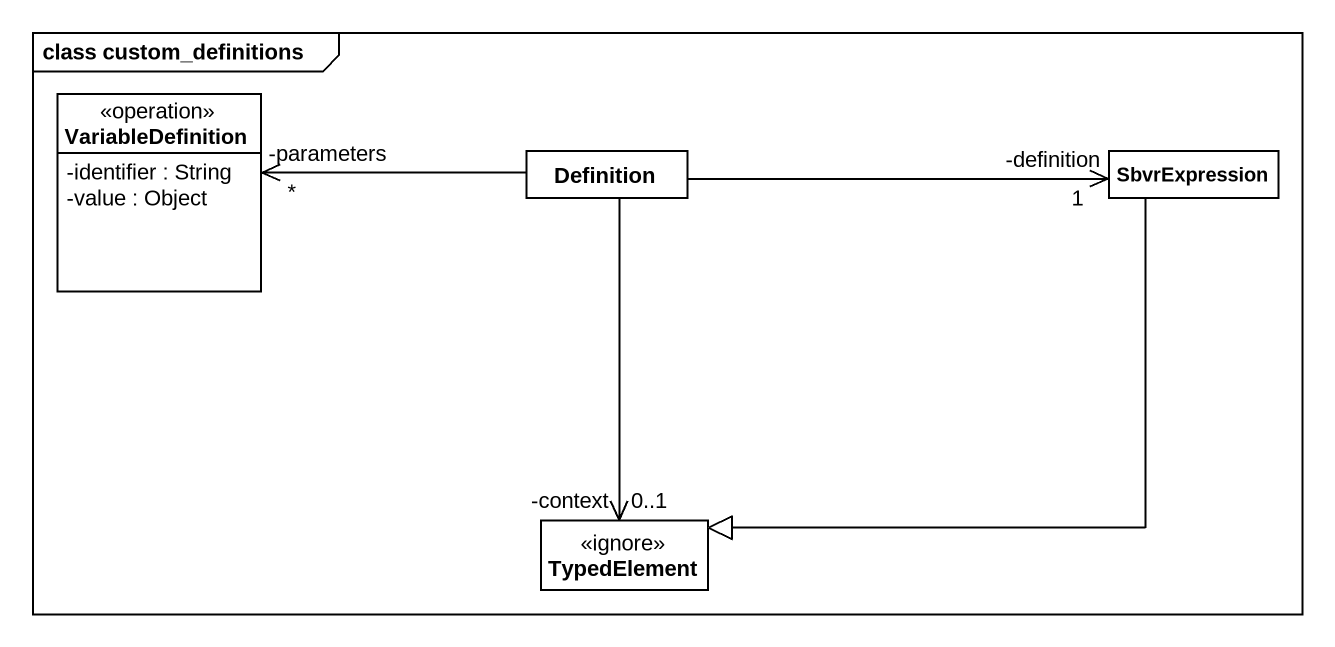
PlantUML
@startuml
mainframe class custom_definitions
hide circle
hide empty members
skinparam classAttributeIconSize 0
class VariableDefinition <<operation>> {
  -identifier : String
  -value : Object
}
class Definition
class SbvrExpression
class TypedElement <<ignore>>
Definition -left-> "-parameters\n*" VariableDefinition
Definition -right-> "-definition\n1" SbvrExpression
Definition --> "0..1\n-context" TypedElement
SbvrExpression --|> TypedElement
@enduml
